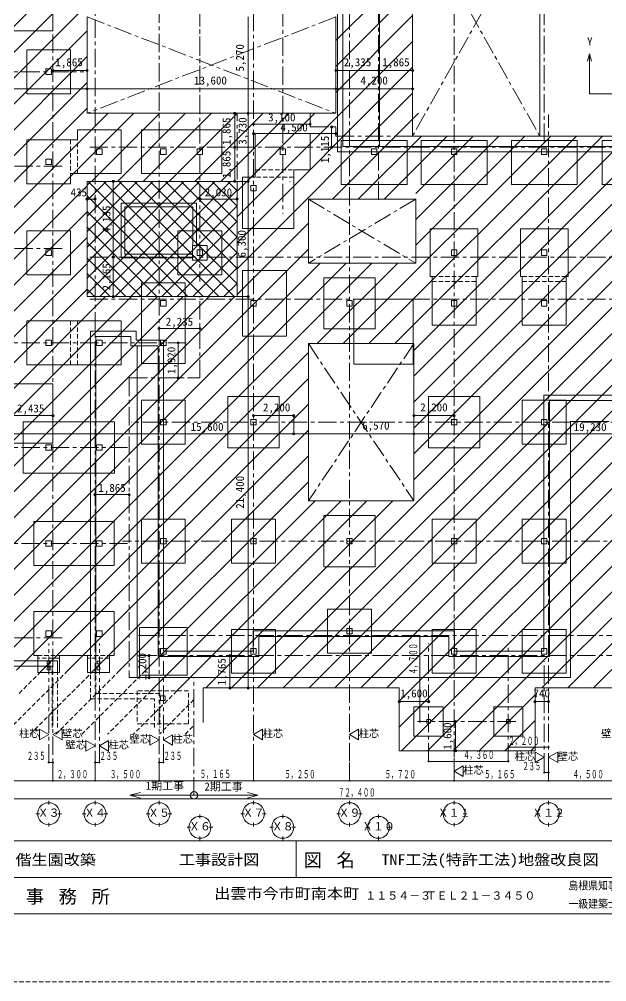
# Model space of a CAD drawing. Units: millimetres at full size, sheet at 1:200. Extents: x -59400 to 184562, y -133173 to 46006.
# Drawn here: x -16564 to 15563, y -42000 to 10641 of the extents above; entities that cross this region are included whole.
import ezdxf
from ezdxf.enums import TextEntityAlignment as Align

# ---------------------------------------------------------------- set-up
doc = ezdxf.new("R2010")
doc.units = ezdxf.units.MM
doc.header["$LTSCALE"] = 200
doc.header["$PDMODE"] = 32
doc.header["$PDSIZE"] = 120
doc.linetypes.add('CHAIN1', pattern=[8, 5, -1, 1, -1])
doc.linetypes.add('DASHED1', pattern=[1.8, 1.2, -0.6])
for name, color, linetype, lineweight in [('0-0', 4, 'CHAIN1', 5), ('0-1', 2, 'Continuous', 18), ('0-2', 2, 'Continuous', 18), ('0-3', 4, 'CHAIN1', 5), ('0-4', 3, 'Continuous', 13), ('0-5', 3, 'Continuous', 13), ('0-8', 2, 'Continuous', 18), ('0-9', 5, 'Continuous', 5), ('0-A', 2, 'Continuous', 18), ('0-E_補助線', 3, 'Continuous', 13), ('4-8', 5, 'Continuous', 5), ('4-9', 2, 'Continuous', 18), ('8-0', 6, 'Continuous', 20), ('8-1', 2, 'Continuous', 18), ('8-2', 3, 'Continuous', 13), ('8-3', 2, 'Continuous', 18), ('8-4', 7, 'CHAIN1', 9), ('8-5', 3, 'Continuous', 13), ('8-6', 7, 'Continuous', 5), ('8-8', 4, 'Continuous', 5), ('8-9', 4, 'Continuous', 5), ('8-E', 7, 'Continuous', 5), ('8-F', 7, 'Continuous', 5), ('F-F', 7, 'DASHED1', 9)]:
    doc.layers.add(name, color=color, linetype=linetype, lineweight=lineweight)
doc.layers.add('0-B', color=2, linetype='Continuous')
doc.layers.add('4-A', color=2, linetype='Continuous')
doc.styles.add('ＭＳ ゴシック', font='')
doc.styles.get('ＭＳ ゴシック').set_extended_font_data('MS Gothic')

msp = doc.modelspace()

# ---------------------------------------------------------------- linework, layer by layer
at = {"layer": '0-0'}
for p, q in [((3080.8, 764.2), (3080.8, 33647.5)), ((-8919.2, 32237.8), (-8919.2, -30002.9)), ((-14719.2, 25809.1), (-14719.2, -30002.9)), ((-12419.2, 21828.6), (-12419.2, -30002.9)), ((12380.8, -30499.8), (12380.8, 5422.3)), ((-12711, 3635.6), (41981.8, 3635.6)), ((-14224.4, 2605.6), (-40435.2, 2605.6)), ((-14224.4, -1894.4), (-40435.2, -1894.4)), ((-12711, -2364.4), (33262.9, -2364.4)), ((-12711, -4664.4), (41981.8, -4664.4)), ((-10047, -23064.4), (42946.5, -23064.4)), ((-14224.4, -23194.4), (-40435.2, -23194.4)), ((5820.7, -29945.4), (5820.7, -23505.7)), ((10180.8, -29945.4), (10180.8, -23505.7)), ((-10047, -24164.4), (41981.8, -24164.4)), ((10589.5, -27764.4), (5206.3, -27764.4))]:
    msp.add_line(p, q, dxfattribs=at)
at = {"layer": '0-1', "color": 5, "lineweight": 5}
for p, q in [((56200.2, -34292.4), (-56200.2, -34292.4)), ((56200.2, -38291.2), (-56200.2, -38291.2))]:
    msp.add_line(p, q, dxfattribs=at)
at = {"layer": '0-1'}
for p, q in [((-1413.4, -34292.4), (-1413.4, -36291.8)), ((-30405.8, -36291.8), (44202, -36291.8))]:
    msp.add_line(p, q, dxfattribs=at)
at = {"layer": '0-3'}
for p, q in [((-6684.2, 33647.5), (-6684.2, -3695.3)), ((-3754.2, -30002.9), (-3754.2, 33647.5)), ((-2154.2, 33647.5), (-2154.2, 25.6)), ((7215.8, -29710.2), (7215.8, 33647.5)), ((12145.7, 3935.6), (12145.7, 33647.5)), ((1495.8, -29943.1), (1495.8, 32847.5)), ((-40435.2, 7770.6), (-13034.7, 7770.6)), ((-40435.2, -7059.4), (-7274.1, -7059.4)), ((43981.8, -11399.4), (-10436.9, -11399.4)), ((-40435.2, -12779.4), (-10608.5, -12779.4)), ((-40435.2, -18029.4), (-10546.7, -18029.4)), ((43981.8, -17899.4), (-10924, -17899.4)), ((-14954.2, -30002.9), (-14954.2, -23494.4)), ((-12184.2, -30002.9), (-12184.2, -23494.4)), ((-8684.2, -30002.9), (-8684.2, -24464.4)), ((12145.7, -30499.8), (12145.7, -24464.4))]:
    msp.add_line(p, q, dxfattribs=at)
at = {"layer": '0-3', "linetype": 'DASHED1'}
for p, q in [((-9362.4, -26094.4), (-11730.5, -28462.5)), ((-7948.2, -26094.4), (-10316.3, -28462.5)), ((-7009.3, -26569.6), (-8902.1, -28462.5))]:
    msp.add_line(p, q, dxfattribs=at)
at = {"layer": '0-4'}
for points in [[(-15104.2, 7620.6), (-14804.2, 7620.6), (-14804.2, 7920.6), (-15104.2, 7920.6)], [(-12334.2, 3250.6), (-12034.2, 3250.6), (-12034.2, 3550.6), (-12334.2, 3550.6)], [(-8834.2, 3250.6), (-8534.2, 3250.6), (-8534.2, 3550.6), (-8834.2, 3550.6)], [(-6834.2, 3250.6), (-6534.2, 3250.6), (-6534.2, 3550.6), (-6834.2, 3550.6)], [(-2304.2, 3250.6), (-2004.2, 3250.6), (-2004.2, 3550.6), (-2304.2, 3550.6)], [(2695.8, 3250.6), (2995.8, 3250.6), (2995.8, 3550.6), (2695.8, 3550.6)], [(7065.8, 3250.6), (7365.8, 3250.6), (7365.8, 3550.6), (7065.8, 3550.6)], [(11995.8, 3250.6), (12295.8, 3250.6), (12295.8, 3550.6), (11995.8, 3550.6)], [(-15104.2, 2690.6), (-14804.2, 2690.6), (-14804.2, 2990.6), (-15104.2, 2990.6)], [(-3904.2, 1250.6), (-3604.2, 1250.6), (-3604.2, 1550.6), (-3904.2, 1550.6)], [(-15104.2, -2279.4), (-14804.2, -2279.4), (-14804.2, -1979.4), (-15104.2, -1979.4)], [(-6834.2, -2279.4), (-6534.2, -2279.4), (-6534.2, -1979.4), (-6834.2, -1979.4)], [(7065.8, -2279.4), (7365.8, -2279.4), (7365.8, -1979.4), (7065.8, -1979.4)], [(11995.8, -2279.4), (12295.8, -2279.4), (12295.8, -1979.4), (11995.8, -1979.4)], [(-8834.2, -5049.4), (-8534.2, -5049.4), (-8534.2, -4749.4), (-8834.2, -4749.4)], [(-3904.2, -5049.4), (-3604.2, -5049.4), (-3604.2, -4749.4), (-3904.2, -4749.4)], [(1345.8, -5049.4), (1645.8, -5049.4), (1645.8, -4749.4), (1345.8, -4749.4)], [(7065.8, -5049.4), (7365.8, -5049.4), (7365.8, -4749.4), (7065.8, -4749.4)], [(11995.8, -5049.4), (12295.8, -5049.4), (12295.8, -4749.4), (11995.8, -4749.4)], [(-15104.2, -7209.4), (-14804.2, -7209.4), (-14804.2, -6909.4), (-15104.2, -6909.4)], [(-12334.2, -7209.4), (-12034.2, -7209.4), (-12034.2, -6909.4), (-12334.2, -6909.4)], [(-8834.2, -7209.4), (-8534.2, -7209.4), (-8534.2, -6909.4), (-8834.2, -6909.4)], [(-8534.2, -11549.4), (-8534.2, -11249.4), (-8834.2, -11249.4), (-8834.2, -11549.4)], [(-3604.2, -11549.4), (-3604.2, -11249.4), (-3904.2, -11249.4), (-3904.2, -11549.4)], [(7365.8, -11549.4), (7365.8, -11249.4), (7065.8, -11249.4), (7065.8, -11549.4)], [(12295.8, -11549.4), (12295.8, -11249.4), (11995.8, -11249.4), (11995.8, -11549.4)], [(-15104.2, -12929.4), (-14804.2, -12929.4), (-14804.2, -12629.4), (-15104.2, -12629.4)], [(-12334.2, -12929.4), (-12034.2, -12929.4), (-12034.2, -12629.4), (-12334.2, -12629.4)], [(-15104.2, -18179.4), (-14804.2, -18179.4), (-14804.2, -17879.4), (-15104.2, -17879.4)], [(-12334.2, -18179.4), (-12034.2, -18179.4), (-12034.2, -17879.4), (-12334.2, -17879.4)], [(-8534.2, -18049.4), (-8534.2, -17749.4), (-8834.2, -17749.4), (-8834.2, -18049.4)], [(-3904.2, -18049.4), (-3904.2, -17749.4), (-3604.2, -17749.4), (-3604.2, -18049.4)], [(1345.8, -18049.4), (1345.8, -17749.4), (1645.8, -17749.4), (1645.8, -18049.4)], [(7065.8, -18049.4), (7065.8, -17749.4), (7365.8, -17749.4), (7365.8, -18049.4)], [(12295.8, -18049.4), (12295.8, -17749.4), (11995.8, -17749.4), (11995.8, -18049.4)], [(-15104.2, -23109.4), (-14804.2, -23109.4), (-14804.2, -22809.4), (-15104.2, -22809.4)], [(-12334.2, -23109.4), (-12034.2, -23109.4), (-12034.2, -22809.4), (-12334.2, -22809.4)], [(1345.8, -22979.4), (1345.8, -22679.4), (1645.8, -22679.4), (1645.8, -22979.4)], [(-8534.2, -24079.4), (-8534.2, -23779.4), (-8834.2, -23779.4), (-8834.2, -24079.4)], [(-3904.2, -24079.4), (-3904.2, -23779.4), (-3604.2, -23779.4), (-3604.2, -24079.4)], [(7065.8, -24079.4), (7065.8, -23779.4), (7365.8, -23779.4), (7365.8, -24079.4)], [(12295.8, -24079.4), (12295.8, -23779.4), (11995.8, -23779.4), (11995.8, -24079.4)]]:
    msp.add_lwpolyline(points, close=True, dxfattribs=at)
at = {"layer": '0-4', "color": 2, "lineweight": 18}
for points in [[(-15454.2, -28760.1), (-15454.2, -28182.7), (-14954.2, -28471.4)], [(-14219.2, -28760.1), (-14719.2, -28471.4), (-14219.2, -28182.7)], [(-3254.2, -28760.1), (-3254.2, -28182.7), (-3754.2, -28471.4)], [(1995.8, -28760.1), (1995.8, -28182.7), (1495.8, -28471.4)], [(-12919.2, -29383.3), (-12419.2, -29094.6), (-12919.2, -28805.9)], [(-11684.2, -29383.3), (-11684.2, -28805.9), (-12184.2, -29094.6)], [(-9419.2, -29066.7), (-8919.2, -28778), (-9419.2, -28489.4)], [(-8184.2, -29066.7), (-8184.2, -28489.4), (-8684.2, -28778)], [(11645.8, -30013.9), (11645.8, -29436.5), (12145.7, -29725.2)], [(12880.8, -30013.9), (12380.8, -29725.2), (12880.8, -29436.5)], [(7715.8, -30765.6), (7715.8, -30188.3), (7215.8, -30476.9)]]:
    msp.add_lwpolyline(points, close=True, dxfattribs=at)
at = {"layer": '0-5', "linetype": 'DASHED1'}
msp.add_lwpolyline([(-8834.3, -26619.4), (-8584.3, -26619.4), (-8584.3, -26369.4), (-8834.3, -26369.4)], close=True, dxfattribs=at)
at = {"layer": '0-8'}
for p, q in [((-15454.2, -28182.7), (-15454.2, -28760.1)), ((-14954.2, -28471.4), (-15454.2, -28182.7)), ((-14719.2, -28471.4), (-14219.2, -28182.7)), ((-14219.2, -28182.7), (-14219.2, -28760.1)), ((-3754.2, -28471.4), (-3254.2, -28182.7)), ((-3254.2, -28182.7), (-3254.2, -28760.1)), ((1495.8, -28471.4), (1995.8, -28182.7)), ((1995.8, -28182.7), (1995.8, -28760.1)), ((-15454.2, -28760.1), (-14954.2, -28471.4)), ((-14219.2, -28760.1), (-14719.2, -28471.4)), ((-12919.2, -28805.9), (-12919.2, -29383.3)), ((-12419.2, -29094.6), (-12919.2, -28805.9)), ((-12184.2, -29094.6), (-11684.2, -28805.9)), ((-11684.2, -28805.9), (-11684.2, -29383.3)), ((-9419.2, -28489.4), (-9419.2, -29066.7)), ((-8919.2, -28778), (-9419.2, -28489.4)), ((-9419.2, -29066.7), (-8919.2, -28778)), ((-8684.2, -28778), (-8184.2, -28489.4)), ((-8184.2, -29066.7), (-8684.2, -28778)), ((-8184.2, -28489.4), (-8184.2, -29066.7)), ((-3254.2, -28760.1), (-3754.2, -28471.4)), ((1995.8, -28760.1), (1495.8, -28471.4)), ((-12919.2, -29383.3), (-12419.2, -29094.6)), ((-11684.2, -29383.3), (-12184.2, -29094.6)), ((11645.8, -29436.5), (11645.8, -30013.9)), ((12145.7, -29725.2), (11645.8, -29436.5)), ((12380.8, -29725.2), (12880.8, -29436.5)), ((12880.8, -29436.5), (12880.8, -30013.9)), ((11645.8, -30013.9), (12145.7, -29725.2)), ((12880.8, -30013.9), (12380.8, -29725.2)), ((7215.8, -30476.9), (7715.8, -30188.3)), ((7715.8, -30765.6), (7215.8, -30476.9)), ((7715.8, -30188.3), (7715.8, -30765.6)), ((-14954.2, -32310.2), (-14954.2, -32110.2)), ((-12419.2, -32310.2), (-12419.2, -32110.2)), ((-8919.2, -32310.2), (-8919.2, -32110.2)), ((-3754.2, -32310.2), (-3754.2, -32110.2)), ((1495.8, -32310.2), (1495.8, -32110.2)), ((7215.8, -32310.2), (7215.8, -32110.2)), ((12380.8, -32310.2), (12380.8, -32110.2)), ((-15454.2, -32810.2), (-15654.2, -32810.2)), ((-14454.2, -32810.2), (-14254.2, -32810.2)), ((-12919.2, -32810.2), (-13119.2, -32810.2)), ((-11919.2, -32810.2), (-11719.2, -32810.2)), ((-9419.2, -32810.2), (-9619.2, -32810.2)), ((-8419.2, -32810.2), (-8219.2, -32810.2)), ((-6684.2, -33053.9), (-6684.2, -32853.9)), ((-4254.2, -32810.2), (-4454.2, -32810.2)), ((-3254.2, -32810.2), (-3054.2, -32810.2)), ((-2154.2, -33053.9), (-2154.2, -32853.9)), ((995.7, -32810.2), (795.8, -32810.2)), ((1995.8, -32810.2), (2195.8, -32810.2)), ((3080.8, -33053.9), (3080.8, -32853.9)), ((6715.8, -32810.2), (6515.8, -32810.2)), ((7715.8, -32810.2), (7915.7, -32810.2)), ((11880.8, -32810.2), (11680.7, -32810.2)), ((12880.8, -32810.2), (13080.8, -32810.2)), ((-14954.2, -33310.2), (-14954.2, -33510.2)), ((-12419.2, -33310.2), (-12419.2, -33510.2)), ((-8919.2, -33310.2), (-8919.2, -33510.2)), ((-7184.2, -33553.9), (-7384.2, -33553.9)), ((-6184.2, -33553.9), (-5984.2, -33553.9)), ((-3754.2, -33310.2), (-3754.2, -33510.2)), ((-2654.2, -33553.9), (-2854.2, -33553.9)), ((-1654.2, -33553.9), (-1454.2, -33553.9)), ((1495.8, -33310.2), (1495.8, -33510.2)), ((2580.8, -33553.9), (2380.8, -33553.9)), ((3580.8, -33553.9), (3780.8, -33553.9)), ((7215.8, -33310.2), (7215.8, -33510.2)), ((12380.8, -33310.2), (12380.8, -33510.2)), ((-6684.2, -34053.9), (-6684.2, -34253.9)), ((-2154.2, -34053.9), (-2154.2, -34253.9)), ((3080.8, -34053.9), (3080.8, -34253.9))]:
    msp.add_line(p, q, dxfattribs=at)
for centre in [(-14954.2, -32810.2), (-12419.2, -32810.2), (-8919.2, -32810.2), (-3754.2, -32810.2), (1495.8, -32810.2), (7215.8, -32810.2), (12380.8, -32810.2), (-6684.2, -33553.9), (-2154.2, -33553.9), (3080.8, -33553.9)]:
    msp.add_circle(centre, 600, dxfattribs=at)
at = {"layer": '0-9'}
for p, q in [((-14719.2, -30002.9), (-14954.2, -30002.9)), ((-12419.2, -30002.9), (-12184.2, -30002.9)), ((-8919.2, -30002.9), (-8684.2, -30002.9)), ((12380.8, -30559.5), (12145.7, -30559.5))]:
    msp.add_line(p, q, dxfattribs=at)
at = {"layer": '0-A'}
for centre in [(5338.3, -27764.4), (10180.8, -29178.6), (12380.8, -29178.6), (-14954.2, -30002.9), (-14719.2, -30002.9), (-12419.2, -30002.9), (-12184.2, -30002.9), (-8919.2, -30002.9), (-8684.2, -30002.9), (5820.7, -29945.4), (10180.8, -29945.4), (12145.7, -30559.5), (12380.8, -30559.5)]:
    msp.add_circle(centre, 30, dxfattribs=at)
at = {"layer": '0-E_補助線'}
for points in [[(5720.7, -27664.4), (5920.7, -27664.4), (5920.7, -27864.4), (5720.7, -27864.4)], [(10080.7, -27664.4), (10280.7, -27664.4), (10280.7, -27864.4), (10080.7, -27864.4)]]:
    msp.add_lwpolyline(points, close=True, dxfattribs=at)
at = {"layer": '4-8'}
for p, q in [((5338.3, -23064.4), (5338.3, -27764.4)), ((12380.8, -29178.6), (10180.8, -29178.6)), ((-14719.2, -31002.9), (-14719.2, -30002.9)), ((-12419.2, -31002.9), (-12419.2, -30002.9)), ((-3754.2, -31002.9), (-3754.2, -30002.9)), ((1495.8, -31002.9), (1495.8, -30002.9)), ((10180.8, -29945.4), (5820.7, -29945.4)), ((7215.8, -31002.9), (7215.8, -29770)), ((12380.8, -31002.9), (12380.8, -30559.5)), ((12380.8, -31002.9), (16880.7, -31002.9)), ((-34219.2, -32002.9), (38180.8, -32002.9))]:
    msp.add_line(p, q, dxfattribs=at)
for points in [[(-12419.2, -31002.9), (-8919.2, -31002.9), (-8919.2, -30002.9)], [(-21454.2, -31002.9), (-14719.2, -31002.9), (-12419.2, -31002.9)], [(-8919.2, -31002.9), (-3754.2, -31002.9), (1495.8, -31002.9)], [(1495.8, -31002.9), (7215.8, -31002.9), (12380.8, -31002.9)]]:
    msp.add_lwpolyline(points, dxfattribs=at)
at = {"layer": '4-9'}
for centre in [(-14719.2, -31002.9), (-12419.2, -31002.9), (-8919.2, -31002.9), (-3754.2, -31002.9), (1495.8, -31002.9), (7215.8, -31002.9), (12380.8, -31002.9)]:
    msp.add_circle(centre, 25, dxfattribs=at)
at = {"layer": '8-0', "linetype": 'CHAIN1'}
for p, q in [((-6684.2, 5500.6), (-6684.2, 14870.6)), ((-6684.2, 5500.6), (-4654.2, 5500.6)), ((-654.3, 5500.6), (-4654.2, 5500.6)), ((-654.3, 4750.6), (-654.3, 5500.6)), ((-654.3, 4750.6), (745.8, 4750.6)), ((745.8, 4730.6), (745.8, 4250.6)), ((745.8, 4250.6), (52636.5, 4250.6)), ((-7009.3, -31802.9), (-7009.3, -25364.4))]:
    msp.add_line(p, q, dxfattribs=at)
at = {"layer": '8-0'}
for p, q in [((-10509.3, -31802.9), (-9929.7, -31647.6)), ((-10509.3, -31802.9), (-3509.3, -31802.9)), ((-10509.3, -31802.9), (-9929.7, -31958.2)), ((-3509.3, -31802.9), (-4088.8, -31647.6)), ((-3509.3, -31802.9), (-4088.8, -31958.2))]:
    msp.add_line(p, q, dxfattribs=at)
at = {"layer": '8-0', "linetype": 'CHAIN1'}
for points in [[(-6684.2, -4529.4), (-4654.2, -4529.4), (-4654.2, 5500.6)], [(-10554.2, -8979.4), (-6684.2, -8979.4), (-6684.2, -4529.4)], [(-10554.2, -8979.4), (-10554.2, -25364.4), (-7009.3, -25364.4)]]:
    msp.add_lwpolyline(points, dxfattribs=at)
at = {"layer": '8-0'}
msp.add_circle((-7009.3, -31802.9), 200, dxfattribs=at)
at = {"layer": '8-1'}
for p, q in [((-13384.2, 4600.6), (-13384.2, 4040.6)), ((-654.3, 4400.6), (-3654.3, 4400.6)), ((-3654.3, 4400.6), (-3654.3, 2000.6)), ((-654.3, 2400.6), (-654.3, 4400.6)), ((-13384.2, 4040.6), (-16154.2, 4040.6)), ((-16154.2, 4040.6), (-16154.2, 1640.6)), ((4645.8, 4000.6), (1045.8, 4000.6)), ((4645.8, 1600.6), (4645.8, 4000.6)), ((9015.8, 4000.6), (5415.8, 4000.6)), ((9015.8, 1600.6), (9015.8, 4000.6)), ((13945.7, 4000.6), (10345.8, 4000.6)), ((13945.7, 1600.6), (13945.7, 4000.6)), ((18915.7, 4000.6), (15315.8, 4000.6)), ((-13754.2, 2200.6), (-10984.2, 2200.6)), ((-13754.2, 1640.6), (-13754.2, 2200.6)), ((-9884.2, 2200.6), (-7484.2, 2200.6)), ((-1554.3, 2400.6), (-654.3, 2400.6)), ((-16154.2, 1640.6), (-13754.2, 1640.6)), ((-1954.2, -3099.4), (-4354.3, -3099.4)), ((-4354.3, -3099.4), (-4354.3, -6699.4)), ((-1954.2, -6699.4), (-1954.2, -3099.4)), ((5915.8, -3429.4), (6015.8, -3429.4)), ((6015.8, -3429.4), (6015.8, -6099.4)), ((8415.8, -6099.4), (8415.8, -3429.4)), ((8415.8, -3429.4), (8515.8, -3429.4)), ((10845.7, -3429.4), (10945.7, -3429.4)), ((10945.7, -3429.4), (10945.7, -6099.4)), ((13345.7, -6099.4), (13345.7, -3429.4)), ((13345.7, -3429.4), (13445.7, -3429.4)), ((-16154.2, -5859.4), (-16154.2, -8259.4)), ((-13384.2, -5859.4), (-16154.2, -5859.4)), ((-9884.2, -5859.4), (-9884.2, -8179.4)), ((6015.8, -6099.4), (8415.8, -6099.4)), ((10945.7, -6099.4), (13345.7, -6099.4)), ((-4354.3, -6699.4), (-1954.2, -6699.4)), ((-16154.2, -8259.4), (-13384.2, -8259.4)), ((-16354.2, -11379.4), (-16354.2, -14179.4)), ((-16354.2, -14179.4), (-11354.2, -14179.4)), ((-15769.2, -16829.4), (-15769.2, -19229.4)), ((-11369.2, -16829.4), (-15769.2, -16829.4)), ((-11369.2, -19229.4), (-11369.2, -16829.4)), ((-15769.2, -19229.4), (-11369.2, -19229.4)), ((-15769.2, -21759.4), (-15769.2, -24159.4)), ((-15769.2, -24159.4), (-15554.2, -24159.4)), ((-14354.2, -24159.4), (-12834.2, -24159.4)), ((-11634.2, -24159.4), (-11369.2, -24159.4))]:
    msp.add_line(p, q, dxfattribs=at)
at = {"layer": '8-1', "linetype": 'DASHED1'}
for p, q in [((-13754.2, 4040.6), (-13384.2, 4040.6)), ((-13754.2, 4040.6), (-13754.2, 2200.6)), ((-13384.2, 2200.6), (-13384.2, 4040.6)), ((-13384.2, 2200.6), (-13754.2, 2200.6)), ((-3654.3, 2400.6), (-1554.3, 2400.6)), ((-1554.3, 2000.6), (-3654.3, 2000.6)), ((8415.8, -3429.4), (6015.8, -3429.4)), ((13345.7, -3429.4), (10945.7, -3429.4)), ((8415.8, -3699.4), (6015.8, -3699.4)), ((13345.7, -3699.4), (10945.7, -3699.4)), ((-13754.2, -8259.4), (-13754.2, -5859.4)), ((-13384.2, -5859.4), (-13384.2, -8259.4)), ((-10109.3, -26094.4), (-10109.3, -27894.4)), ((-7309.3, -26094.4), (-10109.3, -26094.4)), ((-7309.3, -27894.4), (-7309.3, -26094.4)), ((-10109.3, -27894.4), (-7309.3, -27894.4))]:
    msp.add_line(p, q, dxfattribs=at)
at = {"layer": '8-1'}
for points in [[(-16154.2, 6570.6), (-13754.2, 6570.6), (-13754.2, 8970.6), (-16154.2, 8970.6)], [(-16154.2, -3329.4), (-13754.2, -3329.4), (-13754.2, -929.4), (-16154.2, -929.4)], [(-7884.3, -3329.4), (-5484.3, -3329.4), (-5484.3, -929.4), (-7884.3, -929.4)], [(-7884.2, -3329.4), (-5484.2, -3329.4), (-5484.2, -929.4), (-7884.2, -929.4)], [(95.8, -6299.4), (2895.8, -6299.4), (2895.8, -3499.4), (95.8, -3499.4)], [(-5154.2, -12799.4), (-2354.2, -12799.4), (-2354.2, -9999.4), (-5154.2, -9999.4)], [(5815.7, -12799.4), (8615.7, -12799.4), (8615.7, -9999.4), (5815.7, -9999.4)], [(-9884.2, -12599.4), (-7484.2, -12599.4), (-7484.2, -10199.4), (-9884.2, -10199.4)], [(10945.7, -12599.4), (13345.7, -12599.4), (13345.7, -10199.4), (10945.7, -10199.4)], [(-9884.2, -19099.4), (-7484.2, -19099.4), (-7484.2, -16699.4), (-9884.2, -16699.4)], [(-4954.2, -19099.4), (-2554.2, -19099.4), (-2554.2, -16699.4), (-4954.2, -16699.4)], [(95.8, -19299.4), (2895.8, -19299.4), (2895.8, -16499.4), (95.8, -16499.4)], [(6015.8, -19099.4), (8415.8, -19099.4), (8415.8, -16699.4), (6015.8, -16699.4)], [(10945.7, -19099.4), (13345.7, -19099.4), (13345.7, -16699.4), (10945.7, -16699.4)], [(295.8, -24029.4), (2695.8, -24029.4), (2695.8, -21629.4), (295.8, -21629.4)], [(-9984.2, -25229.4), (-7384.2, -25229.4), (-7384.2, -22629.4), (-9984.2, -22629.4)], [(-4954.2, -25129.4), (-2554.2, -25129.4), (-2554.2, -22729.4), (-4954.2, -22729.4)], [(6015.7, -25129.4), (8415.7, -25129.4), (8415.7, -22729.4), (6015.7, -22729.4)], [(10945.7, -25129.4), (13345.7, -25129.4), (13345.7, -22729.4), (10945.7, -22729.4)], [(-15029.2, -24614.4), (-14879.2, -24614.4), (-14879.2, -24464.4), (-15029.2, -24464.4)], [(-12309.2, -24614.4), (-12159.2, -24614.4), (-12159.2, -24464.4), (-12309.2, -24464.4)], [(-15029.2, -24934.4), (-14879.2, -24934.4), (-14879.2, -24784.4), (-15029.2, -24784.4)], [(-12309.2, -24934.4), (-12159.2, -24934.4), (-12159.2, -24784.4), (-12309.2, -24784.4)], [(5020.8, -28564.4), (6620.8, -28564.4), (6620.8, -26964.4), (5020.8, -26964.4)], [(9380.8, -28564.4), (10980.8, -28564.4), (10980.8, -26964.4), (9380.8, -26964.4)]]:
    msp.add_lwpolyline(points, close=True, dxfattribs=at)
for points in [[(-10984.2, 2200.6), (-10984.2, 4600.6), (-13384.2, 4600.6)], [(-7484.2, 4600.6), (-9884.2, 4600.6), (-9884.2, 2200.6)], [(-7884.2, 2200.6), (-5484.2, 2200.6), (-5484.2, 4600.6), (-7884.2, 4600.6)], [(1045.8, 4000.6), (1045.8, 1600.6), (4645.8, 1600.6)], [(5415.8, 4000.6), (5415.8, 1600.6), (9015.8, 1600.6)], [(10345.8, 4000.6), (10345.8, 1600.6), (13945.7, 1600.6)], [(15315.8, 4000.6), (15315.8, 1600.6), (18915.7, 1600.6)], [(-4354.3, -799.4), (-1554.3, -799.4), (-1554.3, 2400.6)], [(-3654.3, 2000.6), (-4354.3, 2000.6), (-4354.3, -799.4)], [(8515.8, -3429.4), (8515.8, -829.4), (5915.8, -829.4), (5915.8, -3429.4)], [(13445.7, -3429.4), (13445.7, -829.4), (10845.7, -829.4), (10845.7, -3429.4)], [(-7484.2, -6099.4), (-7484.2, -3779.4), (-9884.2, -3779.4), (-9884.2, -6099.4)], [(-13384.2, -8259.4), (-10984.2, -8259.4), (-10984.2, -5859.4), (-13384.2, -5859.4)], [(-9884.2, -8179.4), (-7484.2, -8179.4), (-7484.2, -5859.4)], [(-16354.2, -11379.4), (-11354.2, -11379.4), (-11354.2, -14179.4)], [(-11369.2, -24159.4), (-11369.2, -21759.4), (-15769.2, -21759.4)]]:
    msp.add_lwpolyline(points, dxfattribs=at)
at = {"layer": '8-2', "color": 7, "lineweight": 9}
for p, q in [((3130.8, 3685.6), (3130.8, 13155.6)), ((-10996.1, 585.6), (-6869.3, 585.6)), ((-10996.1, 585.6), (-10996.1, -2414.4)), ((-6869.3, 585.6), (-6869.3, -1729.4)), ((-10796.1, 385.6), (-7069.3, 385.6)), ((-10796.1, 385.6), (-10796.1, -2214.4)), ((-7069.3, 385.6), (-7069.3, -1729.4)), ((-7084.2, -2414.4), (-10996.1, -2414.4)), ((-7084.2, -2214.4), (-10796.1, -2214.4)), ((-12669.3, -6414.4), (-12669.3, -24959.4)), ((-12369.3, -6714.4), (-12369.3, -24959.4)), ((-10469.2, -7214.4), (-8969.2, -7214.4)), ((-10119.2, -25364.4), (-10119.2, -7214.4)), ((12430.7, -10214.4), (16830.7, -10214.4)), ((12430.7, -10214.4), (12430.7, -24214.4)), ((6930.7, -23114.4), (-3469.3, -23114.4)), ((-3469.3, -23114.4), (-3469.3, -24214.4)), ((6930.7, -23114.4), (6930.7, -24214.4)), ((12430.7, -24214.4), (6930.7, -24214.4)), ((-16969.3, -24444.4), (-14469.2, -24444.4)), ((-14469.2, -24444.4), (-14469.2, -24959.4)), ((-17269.3, -24744.4), (-14769.2, -24744.4)), ((-14769.2, -24744.4), (-14769.2, -24959.4)), ((13580.8, -25364.4), (-10119.2, -25364.4))]:
    msp.add_line(p, q, dxfattribs=at)
at = {"layer": '8-2', "color": 7, "linetype": 'DASHED1', "lineweight": 9}
for p, q in [((-14769.2, -28095), (-14769.2, -24959.4)), ((-14469.2, -28095), (-14469.2, -24959.4)), ((-12669.3, -26534.4), (-12669.3, -24959.4)), ((-12369.3, -26234.4), (-12369.3, -24959.4)), ((-8869.2, -26234.4), (-12369.3, -26234.4)), ((-8869.2, -26234.4), (-8869.2, -28095)), ((-9169.2, -26534.4), (-12669.3, -26534.4)), ((-9169.2, -28095), (-9169.2, -26534.4))]:
    msp.add_line(p, q, dxfattribs=at)
at = {"layer": '8-2', "color": 7, "lineweight": 9}
for points in [[(830.7, 16455.6), (830.7, 3385.6), (30530.7, 3385.6)], [(1130.7, 16155.6), (1130.7, 3685.6), (30830.7, 3685.6), (30830.7, 1685.6)], [(17130.7, -9914.4), (12130.7, -9914.4), (12130.7, -23914.4), (7230.7, -23914.4), (7230.7, -22814.4), (-3769.3, -22814.4), (-3769.3, -23914.4), (-8669.2, -23914.4), (-8669.2, -6914.4), (-10169.2, -6914.4), (-10169.2, -6414.4), (-12669.3, -6414.4)], [(-10469.2, -7214.4), (-10469.2, -6714.4), (-12369.3, -6714.4)], [(-3469.3, -24214.4), (-8969.2, -24214.4), (-8969.2, -7214.4)], [(13580.8, -25364.4), (13580.8, -11364.4), (15680.7, -11364.4)]]:
    msp.add_lwpolyline(points, dxfattribs=at)
msp.add_lwpolyline([(-7084.2, -2529.4), (-6284.2, -2529.4), (-6284.2, -1729.4), (-7084.2, -1729.4)], close=True, dxfattribs=at)
at = {"layer": '8-3'}
for p, q in [((4945.8, 16640.6), (4945.8, 4250.6)), ((11895.8, 16640.6), (11895.8, 4250.6)), ((-12854.2, 5500.6), (-12854.2, 10770.6)), ((745.8, 10770.6), (745.8, 5500.6)), ((745.8, 5500.6), (-12854.2, 5500.6)), ((40045.7, 4250.6), (4945.8, 4250.6)), ((5115.8, 800.6), (5115.8, -2699.4)), ((5115.8, -2699.4), (-754.3, -2699.4)), ((5015.8, -7099.4), (-754.3, -7099.4)), ((-754.3, -7099.4), (-754.3, -15699.4)), ((5015.8, -15699.4), (5015.8, -7099.4)), ((5015.8, -15699.4), (-754.3, -15699.4)), ((-15554.2, -24294.4), (-15554.2, -24159.4)), ((-14354.2, -24294.4), (-14354.2, -24159.4)), ((-12834.2, -24294.4), (-12834.2, -24159.4)), ((-11634.2, -24294.4), (-11634.2, -24159.4)), ((-15554.2, -24294.4), (-15554.2, -25094.4)), ((-12834.2, -24294.4), (-12834.2, -25094.4)), ((-6509.3, -27824.4), (-6509.3, -25929.4)), ((-6509.3, -25929.4), (4220.7, -25929.4)), ((4220.7, -25929.4), (4220.7, -29364.4)), ((11640.8, -25929.4), (11640.8, -29364.4)), ((11640.8, -25929.4), (40045.7, -25929.4)), ((4220.7, -29364.4), (11640.8, -29364.4))]:
    msp.add_line(p, q, dxfattribs=at)
at = {"layer": '8-3', "color": 3, "lineweight": 13}
for p, q in [((-12854.2, 1770.6), (-12854.2, -4529.4)), ((-12854.2, -4529.4), (-4654.2, -4529.4))]:
    msp.add_line(p, q, dxfattribs=at)
at = {"layer": '8-3', "linetype": 'DASHED1'}
for p, q in [((-15554.2, -24159.4), (-14354.2, -24159.4)), ((-12834.2, -24159.4), (-11634.2, -24159.4)), ((-14354.2, -24294.4), (-15554.2, -24294.4)), ((-11634.2, -24294.4), (-12834.2, -24294.4))]:
    msp.add_line(p, q, dxfattribs=at)
at = {"layer": '8-3', "color": 3, "lineweight": 13}
msp.add_lwpolyline([(-4654.2, -4529.4), (-4654.2, 1770.6), (-12854.2, 1770.6)], dxfattribs=at)
at = {"layer": '8-3'}
for points in [[(-754.3, -2699.4), (-754.3, 800.6), (5115.8, 800.6)], [(-15554.2, -25094.4), (-14354.2, -25094.4), (-14354.2, -24294.4)], [(-12834.2, -25094.4), (-11634.2, -25094.4), (-11634.2, -24294.4)]]:
    msp.add_lwpolyline(points, dxfattribs=at)
at = {"layer": '8-4'}
for p, q in [((4945.8, 16640.6), (11895.8, 4250.6)), ((11895.8, 16640.6), (4945.8, 4250.6)), ((745.8, 10770.6), (-12854.2, 5500.6)), ((-12854.2, 10770.6), (745.8, 5500.6)), ((-754.3, 800.6), (5115.8, -2699.4)), ((5115.8, 800.6), (-754.3, -2699.4)), ((-754.3, -7099.4), (5015.8, -15699.4)), ((5015.8, -7099.4), (-754.3, -15699.4))]:
    msp.add_line(p, q, dxfattribs=at)
at = {"layer": '8-5'}
msp.add_line((1730.7, -4664.4), (4980.7, -4664.4), dxfattribs=at)
for points in [[(-14719.2, 13255.6), (-14719.2, 10005.6), (-18219.3, 10005.6), (-18219.3, 13255.6)], [(-14719.2, -9294.4), (-14719.2, -12544.4), (-18219.3, -12544.4), (-18219.3, -9294.4)]]:
    msp.add_lwpolyline(points, close=True, dxfattribs=at)
msp.add_lwpolyline([(1730.7, -4664.4), (1730.7, -8214.4), (4980.7, -8214.4), (4980.7, -4664.4)], dxfattribs=at)
at = {"layer": '8-6', "color": 4}
for p, q in [((-4043.3, 10770.6), (-4043.3, 5500.6)), ((-12854.2, 7837.9), (-14719.2, 7837.9)), ((-12854.2, 6837.9), (-12854.2, 7837.9)), ((745.8, 6837.9), (745.8, 7837.9)), ((745.8, 7837.9), (3080.8, 7837.9)), ((3080.8, 7837.9), (4945.8, 7837.9)), ((4945.8, 6837.9), (4945.8, 7837.9)), ((-35984.2, 6837.9), (-12854.2, 6837.9)), ((-12854.2, 6837.9), (745.8, 6837.9)), ((745.8, 6837.9), (4945.8, 6837.9)), ((-4043.3, 5500.6), (-5043.3, 5500.6)), ((-4043.3, 5500.6), (-5043.3, 5500.6)), ((-4779.4, 5500.6), (-4779.4, 3635.6)), ((-3754.2, 4902.5), (-654.3, 4902.5)), ((520.1, 4750.6), (520.1, 3635.6)), ((-3754.2, 4383.2), (745.8, 4383.2)), ((-4779.4, 3635.6), (-4779.4, 1770.6)), ((-11424.5, 1770.6), (-11424.5, -2364.4)), ((-4043.3, 1770.6), (-5043.3, 1770.6)), ((-4043.3, 1770.6), (-5043.3, 1770.6)), ((-12419.2, 804.7), (-12854.2, 804.7)), ((-6684.3, 804.7), (-4654.2, 804.7)), ((-11424.5, -2364.4), (-11424.5, -4529.4)), ((-4043.3, -4529.4), (-5043.3, -4529.4)), ((-4043.3, -4529.4), (-4043.3, -25929.4)), ((-17154.2, -11035.1), (-14719.2, -11035.1)), ((-1554.2, -11035.1), (-3754.3, -11035.1)), ((-1554.2, -12035.1), (-1554.2, -11035.1)), ((5015.8, -12035.1), (5015.8, -11035.1)), ((7215.8, -11035.1), (5015.8, -11035.1)), ((-17154.2, -12035.1), (-1554.2, -12035.1)), ((-1554.2, -12035.1), (5015.8, -12035.1)), ((5015.8, -12035.1), (24245.8, -12035.1)), ((-12419.2, -15359.4), (-10554.2, -15359.4)), ((-5043.3, -25929.4), (-5043.3, -24164.4)), ((-4043.3, -25929.4), (-5043.3, -25929.4)), ((5820.7, -26681.1), (4220.7, -26681.1)), ((12380.8, -26681.1), (11640.8, -26681.1)), ((7301.5, -27764.4), (7301.5, -29364.4))]:
    msp.add_line(p, q, dxfattribs=at)
msp.add_lwpolyline([(-4043.3, 5500.6), (-4043.3, 1770.6), (-4043.3, -4529.4)], dxfattribs=at)
at = {"layer": '8-6'}
for p in [(-14719.2, 7837.9), (-12854.2, 7837.9), (745.8, 7837.9), (3080.8, 7837.9), (4945.8, 7837.9), (-12854.2, 6837.9), (745.8, 6837.9), (4945.8, 6837.9), (-4779.4, 5500.6), (-4043.3, 5500.6), (-4043.3, 5500.6), (-3754.2, 4902.5), (-654.3, 4902.5), (520.1, 4750.6), (-3754.2, 4383.2), (745.8, 4383.2), (-4779.4, 3635.6), (520.1, 3635.6), (-11424.5, 1770.6), (-4779.4, 1770.6), (-4043.3, 1770.6), (-4043.3, 1770.6), (-12854.2, 804.7), (-12419.2, 804.7), (-6684.3, 804.7), (-4654.2, 804.7), (-11424.5, -2364.4), (-11424.5, -4529.4), (-4043.3, -4529.4), (-14719.2, -11035.1), (-3754.3, -11035.1), (-1554.2, -11035.1), (5015.8, -11035.1), (7215.8, -11035.1), (-1554.2, -12035.1), (5015.8, -12035.1), (-12419.2, -15359.4), (-10554.2, -15359.4), (-5043.3, -24164.4), (-5043.3, -25929.4), (-4043.3, -25929.4), (4220.7, -26681.1), (5820.7, -26681.1), (11640.8, -26681.1), (12380.8, -26681.1), (7301.5, -27764.4), (7301.5, -29364.4)]:
    msp.add_point(p, dxfattribs=at)
at = {"layer": '8-8'}
for p, q in [((-35984.2, -8875.6), (-2238, 24870.6)), ((-35984.2, -10289.8), (-823.8, 24870.6)), ((-35984.2, -11704), (590.4, 24870.6)), ((745.8, 9469.6), (4945.8, 13669.6)), ((745.8, 8055.4), (4945.8, 12255.4)), ((745.8, 6641.2), (4945.8, 10841.2)), ((-35984.2, -13118.2), (-12854.2, 10011.8)), ((4945.8, 9427), (-4654.2, -173)), ((-35984.2, -14532.4), (-12854.2, 8597.6)), ((4945.8, 8012.8), (-4654.2, -1587.2)), ((-35984.2, -15946.7), (-12854.2, 7183.3)), ((4945.8, 6598.6), (-4654.2, -3001.4)), ((-35984.2, -17360.9), (-12854.2, 5769.1)), ((-35984.2, -18775.1), (-11708.5, 5500.6)), ((-25054.3, -9259.4), (-10294.3, 5500.6)), ((-12610.1, 1770.6), (-8880.1, 5500.6)), ((-11195.9, 1770.6), (-7465.9, 5500.6)), ((-9781.7, 1770.6), (-6051.7, 5500.6)), ((-8367.5, 1770.6), (-4637.5, 5500.6)), ((-6953.3, 1770.6), (-3223.3, 5500.6)), ((-1809, 5500.6), (-5539, 1770.6)), ((-394.8, 5500.6), (-4654.2, 1241.2)), ((5262, 5500.6), (562, 800.6)), ((-4954.8, -25929.4), (25225.2, 4250.6)), ((-3540.6, -25929.4), (26639.4, 4250.6)), ((-2126.3, -25929.4), (28053.7, 4250.6)), ((-712.1, -25929.4), (29467.9, 4250.6)), ((1147.3, -7099.4), (12497.3, 4250.6)), ((1976.2, 800.6), (5426.2, 4250.6)), ((2561.5, -7099.4), (13911.5, 4250.6)), ((3390.4, 800.6), (6840.4, 4250.6)), ((3975.7, -7099.4), (15325.7, 4250.6)), ((5015.8, -7473.6), (16739.9, 4250.6)), ((5015.8, -13130.4), (22396.8, 4250.6)), ((5015.8, -11716.2), (20982.6, 4250.6)), ((5015.8, -10302), (19568.4, 4250.6)), ((5015.8, -8887.8), (18154.2, 4250.6)), ((5015.8, -14544.6), (23811, 4250.6)), ((5115.8, 1111.7), (8254.7, 4250.6)), ((5115.8, -302.5), (9668.9, 4250.6)), ((5115.8, -1716.7), (11083.1, 4250.6)), ((702.1, -25929.4), (29415.8, 2784.3)), ((-23640.1, -9259.4), (-12854.2, 1526.5)), ((2116.3, -25929.4), (29415.8, 1370.1)), ((-22225.9, -9259.4), (-12854.2, 112.3)), ((-754.3, -515.7), (-4654.2, -4415.7)), ((3530.5, -25929.4), (29415.8, -44.1)), ((-20811.7, -9259.4), (-12854.2, -1301.9)), ((4220.7, -26653.4), (29415.8, -1458.3)), ((-23783.8, -24959.4), (-754.3, -1929.9)), ((-22369.6, -24959.4), (-109.6, -2699.4)), ((-20955.3, -24959.4), (1304.7, -2699.4)), ((-19541.1, -24959.4), (2718.9, -2699.4)), ((-19397.5, -9259.4), (-12854.2, -2716.2)), ((-266.9, -7099.4), (4133.1, -2699.4)), ((-17983.3, -9259.4), (-12854.2, -4130.4)), ((-25198, -24959.4), (-4768, -4529.4)), ((-17154.2, -9844.6), (-11839, -4529.4)), ((-17154.2, -14087.2), (-7596.4, -4529.4)), ((-17154.2, -12673), (-9010.6, -4529.4)), ((-17154.2, -11258.8), (-10424.8, -4529.4)), ((-17154.2, -15501.4), (-6182.2, -4529.4)), ((-18126.9, -24959.4), (-754.3, -7586.7)), ((4220.7, -28067.6), (24245.8, -8042.6)), ((-16712.7, -24959.4), (-754.3, -9000.9)), ((4338.1, -29364.4), (24245.8, -9456.8)), ((-15433.5, -25094.4), (-754.3, -10415.2)), ((5752.4, -29364.4), (24245.8, -10871)), ((-14019.3, -25094.4), (-754.3, -11829.4)), ((7166.6, -29364.4), (24245.8, -12285.2)), ((-12605.1, -25094.4), (-754.3, -13243.6)), ((12015.8, -25929.4), (24245.8, -13699.4)), ((-11190.8, -25094.4), (-754.3, -14657.8)), ((13430, -25929.4), (24245.8, -15113.6)), ((-9776.6, -25094.4), (-381.6, -15699.4)), ((-9362.4, -26094.4), (1032.6, -15699.4)), ((-7948.2, -26094.4), (2446.8, -15699.4)), ((-6369, -25929.4), (3861, -15699.4)), ((14844.2, -25929.4), (25074.2, -15699.4)), ((8580.8, -29364.4), (11640.8, -26304.4)), ((9995, -29364.4), (11640.8, -27718.6)), ((11409.2, -29364.4), (11640.8, -29132.8))]:
    msp.add_line(p, q, dxfattribs=at)
at = {"layer": '8-9'}
for p, q in [((-12854.2, 1570.7), (-12654.4, 1770.6)), ((-12854.2, -4369), (-6714.7, 1770.6)), ((-12854.2, -3520.4), (-7563.2, 1770.6)), ((-12854.2, -2671.9), (-8411.7, 1770.6)), ((-12854.2, -1823.4), (-9260.2, 1770.6)), ((-12854.2, -974.8), (-10108.8, 1770.6)), ((-12854.2, -126.3), (-10957.3, 1770.6)), ((-12854.2, 722.2), (-11805.8, 1770.6)), ((-12801.5, 1770.6), (-6501.5, -4529.4)), ((-12166.1, -4529.4), (-5866.1, 1770.6)), ((-11953, 1770.6), (-5653, -4529.4)), ((-11317.6, -4529.4), (-5017.6, 1770.6)), ((-11104.4, 1770.6), (-4804.4, -4529.4)), ((-10255.9, 1770.6), (-4654.2, -3831)), ((-9407.4, 1770.6), (-4654.2, -2982.5)), ((-8558.8, 1770.6), (-4654.2, -2134)), ((-7710.3, 1770.6), (-4654.2, -1285.5)), ((-6861.8, 1770.6), (-4654.2, -436.9)), ((-6013.3, 1770.6), (-4654.2, 411.6)), ((-5164.7, 1770.6), (-4654.2, 1260.1)), ((-1770.6, 1770.6), (-1754.2, 1754.2)), ((-10469.1, -4529.4), (-4654.2, 1285.5)), ((-12854.2, 974.8), (-7350, -4529.4)), ((-12854.2, 126.3), (-8198.5, -4529.4)), ((-9620.6, -4529.4), (-4654.2, 436.9)), ((-8772, -4529.4), (-4654.2, -411.6)), ((-12854.2, -722.2), (-9047.1, -4529.4)), ((-12854.2, -1570.7), (-9895.6, -4529.4)), ((-7923.5, -4529.4), (-4654.2, -1260.1)), ((-12854.2, -2419.3), (-10744.1, -4529.4)), ((-7075, -4529.4), (-4654.2, -2108.7)), ((-6226.4, -4529.4), (-4654.2, -2957.2)), ((-12854.2, -3267.8), (-11592.6, -4529.4)), ((-12854.2, -4116.3), (-12441.2, -4529.4)), ((-5377.9, -4529.4), (-4654.2, -3805.7))]:
    msp.add_line(p, q, dxfattribs=at)
at = {"layer": '8-9', "linetype": 'DASHED1'}
for p, q in [((-17387.4, -28462.5), (-14019.3, -25094.4)), ((-16569.2, -26230.1), (-15433.5, -25094.4)), ((-15973.1, -28462.5), (-12605.1, -25094.4)), ((-14558.9, -28462.5), (-11190.8, -25094.4)), ((-13144.7, -28462.5), (-9776.6, -25094.4)), ((-7487.9, -28462.5), (-7009.3, -27983.9))]:
    msp.add_line(p, q, dxfattribs=at)
at = {"layer": '8-E', "color": 4}
for p, q in [((-8919.2, -6273.2), (-6684.2, -6273.2)), ((-7874.2, -7059.4), (-7874.2, -8979.4)), ((-9467.4, -24164.4), (-9467.4, -25364.4))]:
    msp.add_line(p, q, dxfattribs=at)
at = {"layer": '8-E'}
for p in [(-8919.2, -6273.2), (-6684.2, -6273.2), (-7874.2, -7059.4), (-7874.2, -8979.4), (-9467.4, -24164.4), (-9467.4, -25364.4)]:
    msp.add_point(p, dxfattribs=at)
at = {"layer": '8-F', "lineweight": 9}
for p, q in [((14624.8, 8755.4), (14514.3, 8343.3)), ((14624.8, 8755.4), (14735.2, 8343.3)), ((14624.8, 6564.3), (14624.8, 8755.4)), ((14624.8, 6564.3), (16815.9, 6564.3))]:
    msp.add_line(p, q, dxfattribs=at)
at = {"layer": 'F-F'}
msp.add_lwpolyline([(-59400, 42000), (-59400, -42000), (59400, -42000), (59400, 42000)], close=True, dxfattribs=at)

# ---------------------------------------------------------------- texts
at = {"layer": '0-2', "style": 'ＭＳ ゴシック'}
for s, height, width, p in [('特別養護老人ホーム\u3000偕生園改築', 586.5, 1.1, (-25571.7, -35793)), ('工事設計図', 586.5, 1.1, (-7832.7, -35793.3)), ('TNF工法(特許工法)地盤改良図', 586.5, 1.1, (3240.5, -35793.3)), ('出雲市今市町南本町', 586.5, 1.1, (-5898.6, -37642.4)), ('島根県知事登録第', 439.9, 0.9, (13469.1, -37091.7)), ('一級建築士登録第', 439.9, 0.9, (13469.1, -38092.3))]:
    msp.add_text(s, height=height, dxfattribs=dict(at, width=width)).set_placement(p, align=Align.BOTTOM_LEFT)
for s, p in [('１１５４－３', (2362, -37642.4)), ('ＴＥＬ２１－３４５０', (5660.5, -37642.4))]:
    msp.add_text(s, height=439.9, dxfattribs=at).set_placement(p, align=Align.BOTTOM_LEFT)
at = {"layer": '0-2', "char_height": 733.1, "attachment_point": 7, "style": 'ＭＳ ゴシック'}
for s, insert in [('\\T1.8;図名', (-1012, -35793.3)), ('\\T1.8;㈲塩野建築設計事務所', (-28809, -37792.7))]:
    msp.add_mtext(s, dxfattribs=dict(at, insert=insert))
at = {"layer": '0-8', "style": 'ＭＳ ゴシック'}
for s, height, p in [('柱芯', 410.6, (-16574.2, -28751.4)), ('壁芯', 410.6, (-14219.2, -28751.4)), ('柱芯', 410.6, (-3254.2, -28751.4)), ('柱芯', 410.6, (1995.8, -28751.4)), ('壁芯', 410.6, (15260.8, -28751.4)), ('壁芯', 410.6, (-14039.2, -29374.6)), ('柱芯', 410.6, (-11684.2, -29374.6)), ('壁芯', 410.6, (-10539.2, -29058)), ('柱芯', 410.6, (-8184.2, -29058)), ('柱芯', 410.6, (10525.8, -30005.2)), ('壁芯', 410.6, (12880.8, -30005.2)), ('柱芯', 410.6, (7715.8, -30756.9)), ('Ｘ３', 439.9, (-15554.2, -33110.2)), ('Ｘ４', 439.9, (-13019.2, -33110.2)), ('Ｘ５', 439.9, (-9519.2, -33110.2)), ('Ｘ７', 439.9, (-4354.2, -33110.2)), ('Ｘ９', 439.9, (895.8, -33110.2)), ('Ｘ１１', 439.9, (6315.8, -33110.2)), ('Ｘ１２', 439.9, (11480.8, -33110.2)), ('Ｘ６', 439.9, (-7284.2, -33853.9)), ('Ｘ８', 439.9, (-2754.2, -33853.9)), ('Ｘ１０', 439.9, (2180.8, -33853.9))]:
    msp.add_text(s, height=height, dxfattribs=at).set_placement(p, align=Align.BOTTOM_LEFT)
at = {"layer": '0-B', "style": 'ＭＳ ゴシック', "width": 0.55}
for p in [(-16144.2, -30002.9), (-12174.2, -30002.9), (-8674.2, -30002.9), (10955.8, -30559.5)]:
    msp.add_text('２３５', height=439.9, dxfattribs=at).set_placement(p, align=Align.BOTTOM_LEFT)
at = {"layer": '4-A', "style": 'ＭＳ ゴシック', "width": 0.55}
msp.add_text('４，７００', height=439.9, rotation=90, dxfattribs=at).set_placement((5338.3, -25184.3), align=Align.BOTTOM_LEFT)
for s, p in [('２，２００', (10185.5, -29178.6)), ('４，３６０', (7720.6, -29945.4)), ('２，３００', (-14499.2, -31002.9)), ('３，５００', (-11599.2, -31002.9)), ('５，１６５', (-6687.2, -30989.6)), ('５，２５０', (-2059.2, -31002.9)), ('５，７２０', (3425.8, -31002.9)), ('５，１６５', (8868.3, -31002.9)), ('４，５００', (13700.8, -31002.9)), ('７２，４００', (880.8, -32002.9))]:
    msp.add_text(s, height=439.9, dxfattribs=at).set_placement(p, align=Align.BOTTOM_LEFT)
at = {"layer": '8-0', "color": 7, "style": 'ＭＳ ゴシック'}
for s, p in [('1期工事', (-9648.4, -31629.8)), ('2期工事', (-6438.8, -31678.2))]:
    msp.add_text(s, height=439.9, dxfattribs=at).set_placement(p, align=Align.BOTTOM_LEFT)
at = {"layer": '8-6', "style": 'ＭＳ ゴシック'}
for s, p in [('5,270', (-4143.3, 7783)), ('1,865', (-4879.4, 3768.1)), ('3,730', (-4002, 3779.6)), ('1,115', (500.1, 2772.8)), ('1,865', (-4879.4, 1953.1)), ('4,135', (-11444.5, -1046.9)), ('6,300', (-4046.9, -2385.3)), ('2,165', (-11444.5, -4196.9)), ('21,400', (-4143.3, -16129.4)), ('1,765', (-5143.3, -25796.9)), ('1,600', (7201.5, -29314.4))]:
    msp.add_text(s, height=439.9, rotation=90, dxfattribs=at).set_placement(p, align=Align.BOTTOM_LEFT)
for s, p in [('1,865', (-14586.7, 7937.9)), ('2,335', (1188.3, 7937.9)), ('1,865', (3288.3, 7937.9)), ('13,600', (-7004.2, 6937.9)), ('4,200', (2095.8, 6937.9)), ('3,100', (-2954.2, 4922.5)), ('4,500', (-2282.6, 4377)), ('435', (-13755.1, 822.6)), ('2,030', (-6419.3, 824.7)), ('2,435', (-16686.7, -10995.1)), ('2,200', (-3237.5, -10942.1)), ('2,200', (5365.8, -10935.1)), ('15,600', (-7187.2, -12004.9)), ('6,570', (2190.4, -11935.1)), ('19,230', (13759.2, -12015.8)), ('1,865', (-12236.7, -15339.4)), ('1,600', (4270.7, -26581.1)), ('740', (11560.8, -26581.1))]:
    msp.add_text(s, height=439.9, dxfattribs=at).set_placement(p, align=Align.BOTTOM_LEFT)
at = {"layer": '8-E', "style": 'ＭＳ ゴシック'}
msp.add_text('2,235', height=439.9, dxfattribs=at).set_placement((-8551.7, -6253.2), align=Align.BOTTOM_LEFT)
for s, p in [('1,920', (-7894.2, -8769.4)), ('1,200', (-9487.4, -25514.4))]:
    msp.add_text(s, height=439.9, rotation=90, dxfattribs=at).set_placement(p, align=Align.BOTTOM_LEFT)
at = {"layer": '8-F', "style": 'ＭＳ ゴシック'}
msp.add_text('Y', height=439.9, dxfattribs=at).set_placement((14488.4, 9077.2), align=Align.BOTTOM_LEFT)

doc.saveas('drawing.dxf')
